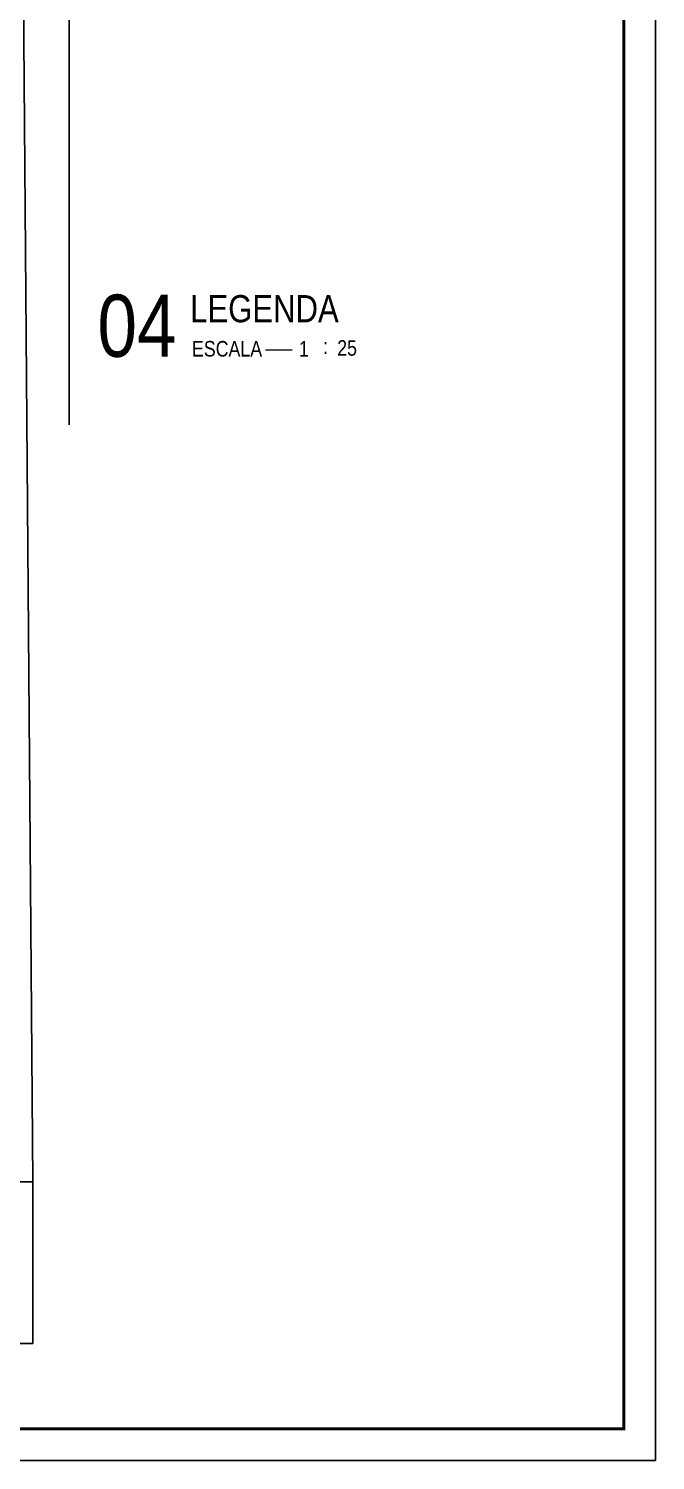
# Model space of a CAD drawing. Header units: millimetres. Extents: x 4156 to 4603, y 996 to 1078.
# Drawn here: x 4270.6 to 4290.43, y 996.22 to 1041.49 of the extents above; entities that cross this region are included whole.
import ezdxf
from ezdxf.enums import TextEntityAlignment as Align

# ---------------------------------------------------------------- set-up
doc = ezdxf.new("R2010")
doc.units = ezdxf.units.MM
doc.header["$LTSCALE"] = 20
for name, color, linetype in [('-HIDRO', 8, 'Continuous'), ('E-txt-g', 3, 'Continuous'), ('E-TXT-Y', 2, 'Continuous'), ("LINHA - PROJETU'S", 1, 'Continuous'), ('P2', 1, 'Continuous')]:
    doc.layers.add(name, color=color, linetype=linetype)
doc.layers.add('E-Txt-W', color=7, linetype='Continuous', lineweight=20)
doc.styles.add('F2', font='ARIALN.TTF')

# ---------------------------------------------------------------- blocks, each defined once
blk = doc.blocks.new('IND_DES')
at = {"layer": 'E-Txt-W', "color": 7}
blk.add_line((0.0269, -0.2428), (0.1984, -0.2428), dxfattribs=at)
at = {"layer": 'E-txt-g', "color": 7, "style": 'F2'}
for s, p in [('ESCALA', (-0.4463, -0.2864)), ('1', (0.2426, -0.2864)), (':', (0.3988, -0.2706))]:
    blk.add_text(s, height=0.1, dxfattribs=at).set_placement(p)
blk.add_attdef('ESCALA', (0.4897, -0.2812), '', height=0.1, dxfattribs=at)
at = {"layer": 'E-Txt-W', "color": 6, "style": 'F2'}
blk.add_attdef('00', text='', height=0.4, dxfattribs=at).set_placement((-0.7083, -0.2881), align=Align.CENTER)
at = {"layer": 'E-TXT-Y', "color": 7, "style": 'F2'}
for tag, p in [('PROJETO', (-0.4563, 0.1829)), ('DESENHO', (-0.4582, -0.0658))]:
    blk.add_attdef(tag, p, '', height=0.175, dxfattribs=at)

msp = doc.modelspace()

# ---------------------------------------------------------------- linework, layer by layer
at = {"layer": '-HIDRO'}
for p, q in [((4270.73, 1005.026), (4270.206, 1071.854)), ((4261.874, 1005.026), (4270.73, 1005.026)), ((4270.73, 1005.026), (4270.73, 999.911)), ((4257.384, 999.911), (4270.73, 999.911))]:
    msp.add_line(p, q, dxfattribs=at)
at = {"layer": "LINHA - PROJETU'S", "color": 1}
msp.add_line((4271.888, 1028.959), (4271.888, 1076.816), dxfattribs=at)
at = {"layer": 'P2'}
msp.add_lwpolyline([(4290.435, 996.216), (4290.435, 1077.816), (4231.035, 1077.816), (4231.035, 996.216)], close=True, dxfattribs=at)
at = {"layer": 'P2', "const_width": 0.1}
msp.add_lwpolyline([(4289.435, 997.216), (4289.435, 1076.816), (4232.035, 1076.816), (4232.035, 997.216)], close=True, dxfattribs=at)

# ---------------------------------------------------------------- block references
at = {"layer": '-HIDRO'}
ref = msp.add_blockref('IND_DES', (4277.961, 1032.527), dxfattribs=dict(at, xscale=4.908720395723781, yscale=4.908720395723781, zscale=4.908720395723781))
ref.add_attrib('00', '04', dxfattribs={"layer": 'E-Txt-W', "height": 1.9635, "style": 'F2'}).set_placement((4274.03, 1031.113), align=Align.CENTER)
ref.add_attrib('DESENHO', 'LEGENDA', (4275.712, 1032.204), dxfattribs={"layer": 'E-TXT-Y', "color": 2, "height": 0.859, "style": 'F2'})
ref.add_attrib('ESCALA', '25', (4280.365, 1031.147), dxfattribs={"layer": 'E-txt-g', "color": 7, "height": 0.4909, "style": 'F2'})

doc.saveas('drawing.dxf')
